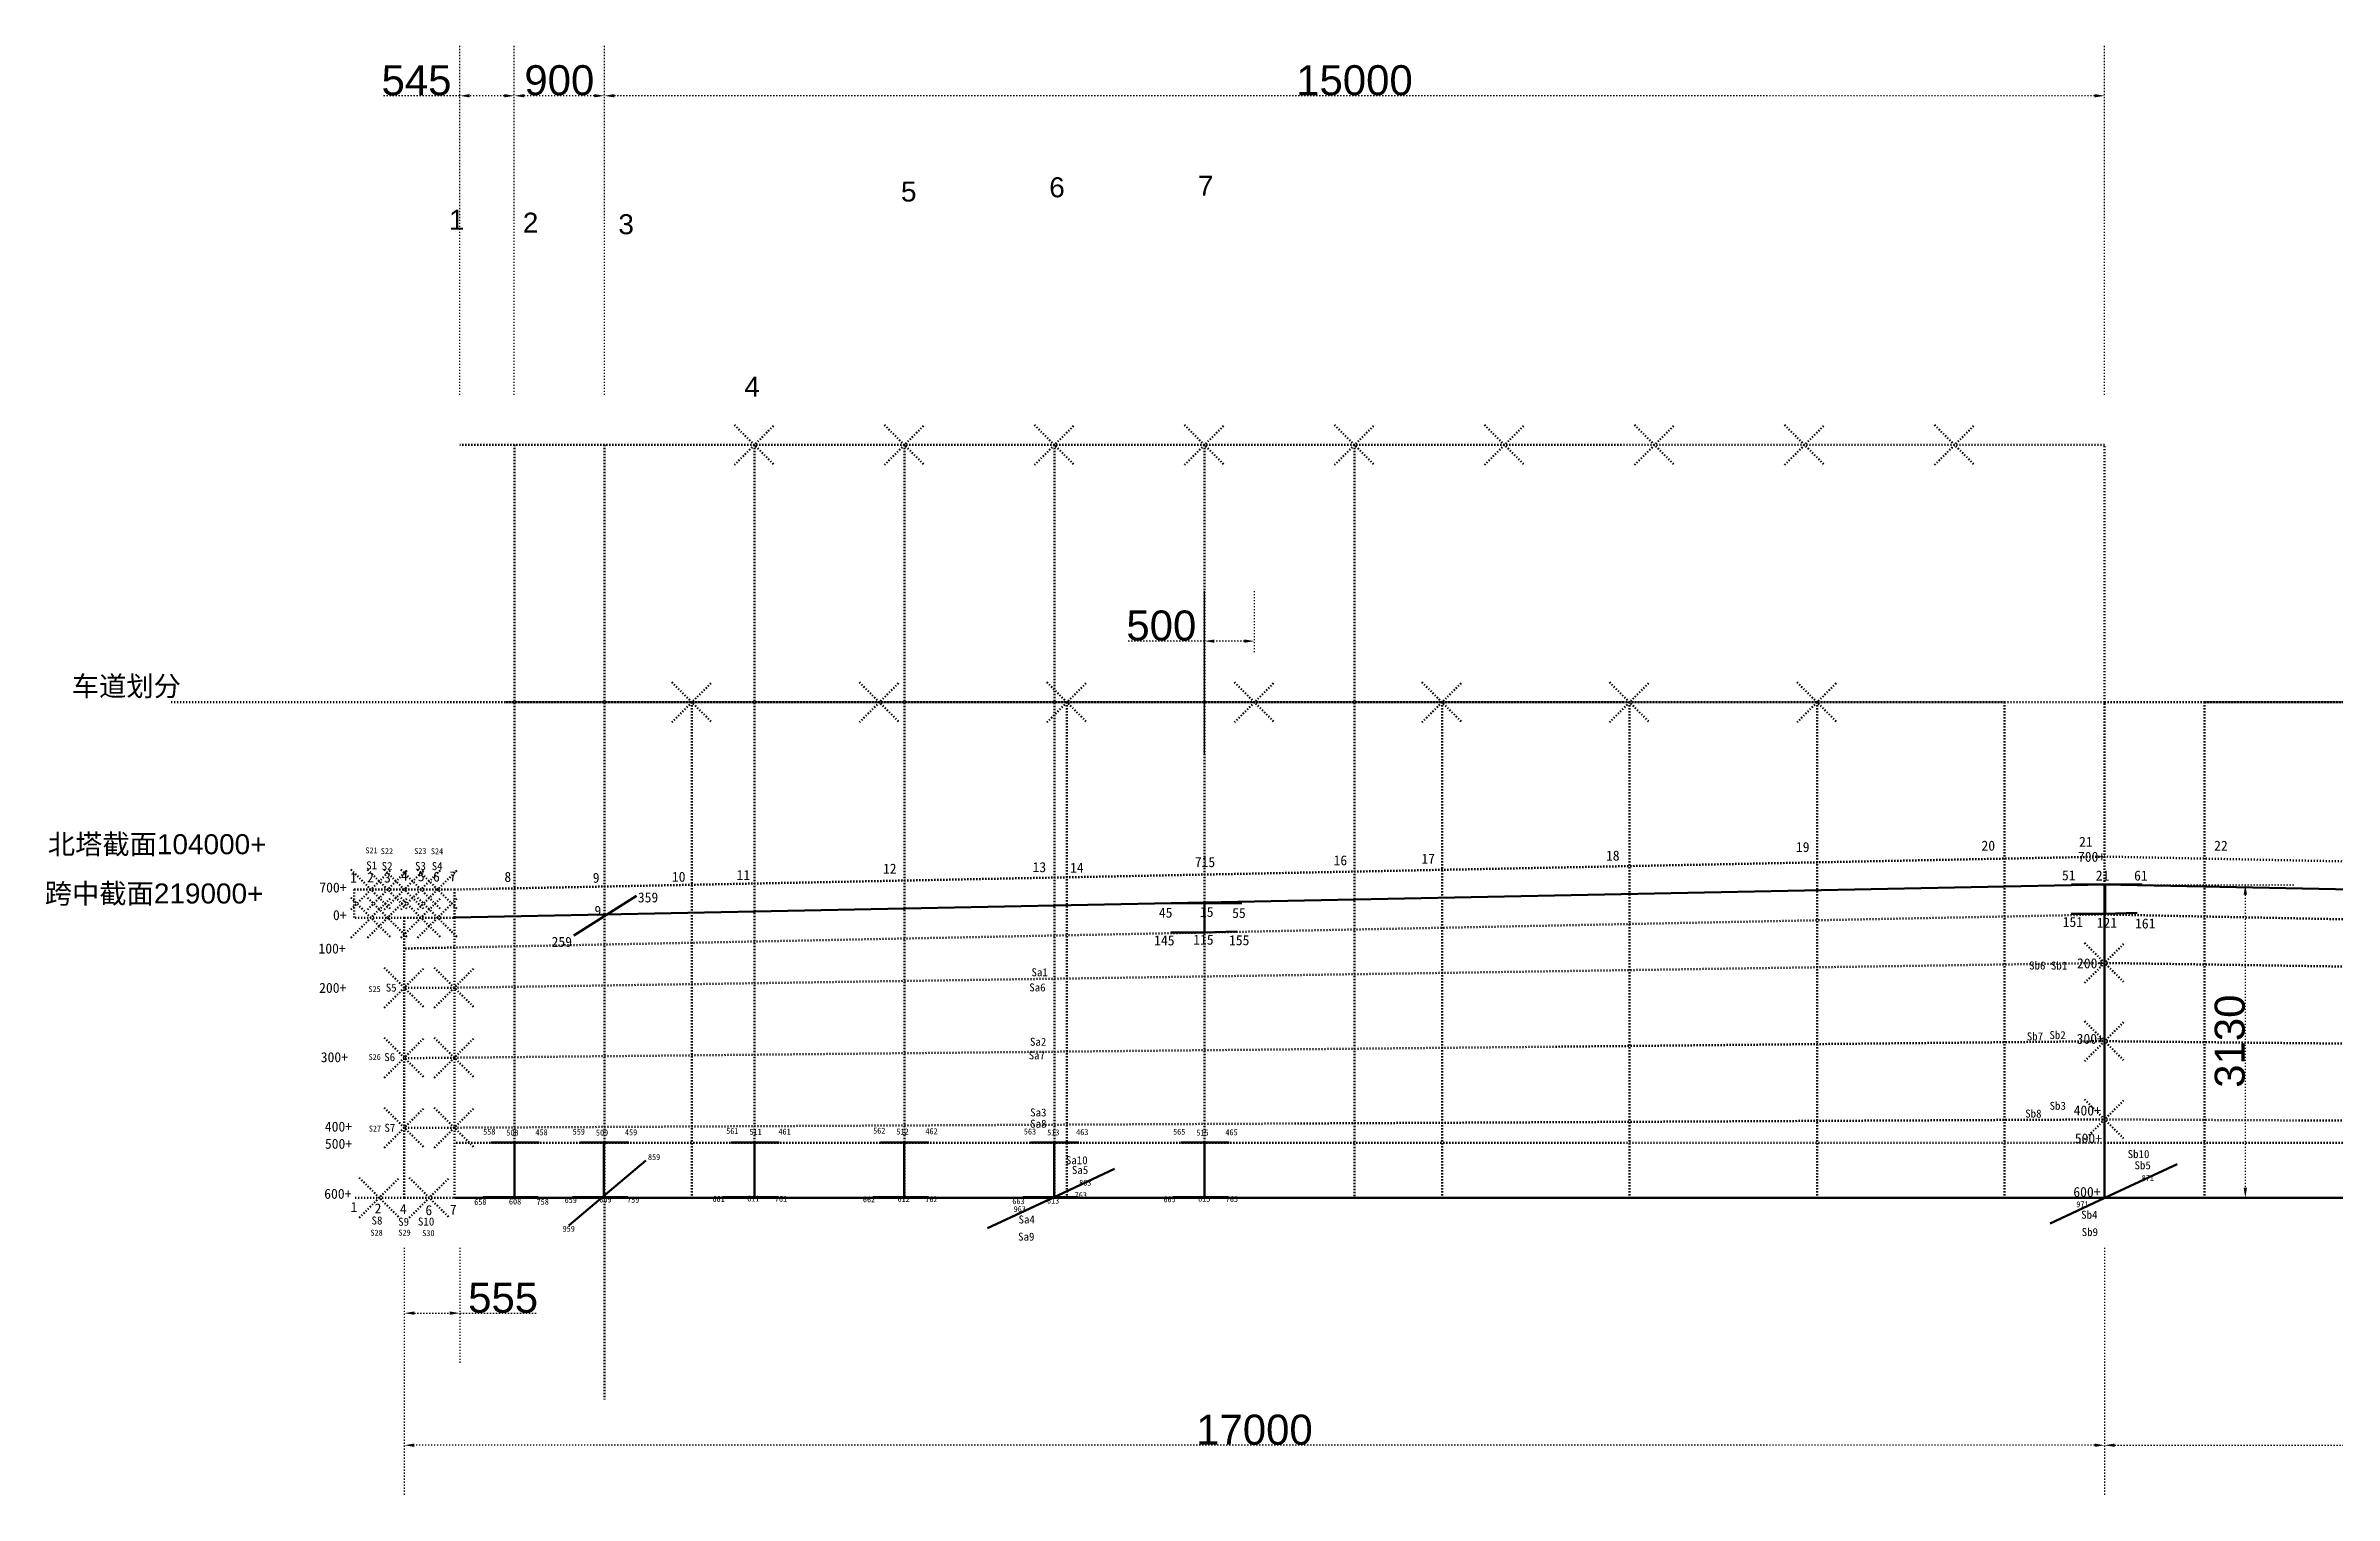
# Model space of a CAD drawing. Header units: millimetres. Extents: x -150378 to 490000, y -63094 to 58178.
# Drawn here: x -96063 to -73182, y -45556 to -31061 of the extents above; entities that cross this region are included whole.
import ezdxf

# ---------------------------------------------------------------- set-up
doc = ezdxf.new("R2010")
doc.units = ezdxf.units.MM
doc.header["$PDMODE"] = 3
doc.header["$PDSIZE"] = 200
doc.linetypes.add('ACAD_ISO03W100', pattern=[30, 12, -18])
doc.styles.get("Standard").update_dxf_attribs({"font": 'arial.ttf'})
doc.dimstyles.new('ISO-25', dxfattribs={"dimtxt": 300, "dimasz": 100, "dimexe": 500, "dimexo": 500, "dimtad": 1, "dimtxsty": 'Standard', "dimcen": 2.5, "dimadec": 0, "dimazin": 0, "dimtfac": 1, "dimtmove": 0, "dimatfit": 3, "dimfxl": 1, "dimarcsym": 0})

# ---------------------------------------------------------------- blocks, each defined once
blk = doc.blocks.new('*D300')
at = {"color": 0, "linetype": 'ACAD_ISO03W100', "lineweight": -2, "transparency": 16777216}
for p, q in [((-74978, -39450), (-73571, -39450)), ((-74071, -39550), (-74071, -42480)), ((-74978, -42580), (-73571, -42580))]:
    blk.add_line(p, q, dxfattribs=at)
at = {"color": 0, "linetype": 'ACAD_ISO03W100', "lineweight": 100, "transparency": 16777216}
for points in [[(-74088, -39550), (-74054, -39550), (-74071, -39450)], [(-74088, -42480), (-74054, -42480), (-74071, -42580)]]:
    blk.add_solid(points, dxfattribs=at)
at = {"layer": 'Defpoints', "color": 0, "linetype": 'ACAD_ISO03W100', "lineweight": 100, "transparency": 16777216}
for p in [(-75478, -39450), (-75478, -42580), (-74071, -42580)]:
    blk.add_point(p, dxfattribs=at)
at = {"color": 0, "linetype": 'ACAD_ISO03W100', "lineweight": 100, "transparency": 16777216, "insert": (-74225, -41015), "char_height": 300, "attachment_point": 5, "rotation": 90}
blk.add_mtext('3130', dxfattribs=at)
blk = doc.blocks.new('*D301')
at = {"color": 0, "linetype": 'ACAD_ISO03W100', "lineweight": -2, "transparency": 16777216}
for p, q in [((-92478, -43080), (-92478, -45556)), ((-75478, -43080), (-75478, -45556)), ((-75578, -45056), (-92378, -45056))]:
    blk.add_line(p, q, dxfattribs=at)
at = {"color": 0, "linetype": 'ACAD_ISO03W100', "lineweight": 100, "transparency": 16777216}
for points in [[(-92378, -45039), (-92378, -45072), (-92478, -45056)], [(-75578, -45039), (-75578, -45072), (-75478, -45056)]]:
    blk.add_solid(points, dxfattribs=at)
at = {"layer": 'Defpoints', "color": 0, "linetype": 'ACAD_ISO03W100', "lineweight": 100, "transparency": 16777216}
for p in [(-92478, -42580), (-75478, -42580), (-92478, -45056)]:
    blk.add_point(p, dxfattribs=at)
at = {"color": 0, "linetype": 'ACAD_ISO03W100', "lineweight": 100, "transparency": 16777216, "insert": (-83978, -44902), "char_height": 300, "attachment_point": 5}
blk.add_mtext('17000', dxfattribs=at)
blk = doc.blocks.new('*D302')
at = {"color": 0, "linetype": 'ACAD_ISO03W100', "lineweight": -2, "transparency": 16777216}
for p, q in [((-90478, -34553), (-90478, -31061)), ((-75478, -34553), (-75478, -31061)), ((-75578, -31561), (-90378, -31561))]:
    blk.add_line(p, q, dxfattribs=at)
at = {"color": 0, "linetype": 'ACAD_ISO03W100', "lineweight": 100, "transparency": 16777216}
for points in [[(-90378, -31544), (-90378, -31577), (-90478, -31561)], [(-75578, -31544), (-75578, -31577), (-75478, -31561)]]:
    blk.add_solid(points, dxfattribs=at)
at = {"layer": 'Defpoints', "color": 0, "linetype": 'ACAD_ISO03W100', "lineweight": 100, "transparency": 16777216}
for p in [(-90478, -31561), (-90478, -35053, 7350), (-75478, -35053, 7350)]:
    blk.add_point(p, dxfattribs=at)
at = {"color": 0, "linetype": 'ACAD_ISO03W100', "lineweight": 100, "transparency": 16777216, "insert": (-82978, -31407), "char_height": 300, "attachment_point": 5}
blk.add_mtext('15000', dxfattribs=at)
blk = doc.blocks.new('*D303')
at = {"color": 0, "linetype": 'ACAD_ISO03W100', "lineweight": -2, "transparency": 16777216}
for p, q in [((-91378, -34553), (-91378, -31061)), ((-90478, -34553), (-90478, -31061)), ((-90578, -31561), (-91278, -31561))]:
    blk.add_line(p, q, dxfattribs=at)
at = {"color": 0, "linetype": 'ACAD_ISO03W100', "lineweight": 100, "transparency": 16777216}
for points in [[(-91278, -31544), (-91278, -31577), (-91378, -31561)], [(-90578, -31544), (-90578, -31577), (-90478, -31561)]]:
    blk.add_solid(points, dxfattribs=at)
at = {"layer": 'Defpoints', "color": 0, "linetype": 'ACAD_ISO03W100', "lineweight": 100, "transparency": 16777216}
for p in [(-91378, -31561), (-91378, -35053, 7350), (-90478, -35053, 7350)]:
    blk.add_point(p, dxfattribs=at)
at = {"color": 0, "linetype": 'ACAD_ISO03W100', "lineweight": 100, "transparency": 16777216, "insert": (-90928, -31407), "char_height": 300, "attachment_point": 5}
blk.add_mtext('900', dxfattribs=at)
blk = doc.blocks.new('*D304')
at = {"color": 0, "linetype": 'ACAD_ISO03W100', "lineweight": -2, "transparency": 16777216}
for p, q in [((-91923, -34553), (-91923, -31061)), ((-91378, -34553), (-91378, -31061)), ((-91923, -31561), (-92689, -31561)), ((-91478, -31561), (-91823, -31561))]:
    blk.add_line(p, q, dxfattribs=at)
at = {"color": 0, "linetype": 'ACAD_ISO03W100', "lineweight": 100, "transparency": 16777216}
for points in [[(-91823, -31544), (-91823, -31577), (-91923, -31561)], [(-91478, -31544), (-91478, -31577), (-91378, -31561)]]:
    blk.add_solid(points, dxfattribs=at)
at = {"layer": 'Defpoints', "color": 0, "linetype": 'ACAD_ISO03W100', "lineweight": 100, "transparency": 16777216}
for p in [(-91923, -31561), (-91923, -35053, 7350), (-91378, -35053, 7350)]:
    blk.add_point(p, dxfattribs=at)
at = {"color": 0, "linetype": 'ACAD_ISO03W100', "lineweight": 100, "transparency": 16777216, "insert": (-92356, -31407), "char_height": 300, "attachment_point": 5}
blk.add_mtext('545', dxfattribs=at)
blk = doc.blocks.new('*D305')
at = {"color": 0, "linetype": 'ACAD_ISO03W100', "lineweight": -2, "transparency": 16777216}
for p, q in [((-92478, -43080), (-92478, -44235)), ((-91923, -43080), (-91923, -44235)), ((-92378, -43735), (-92023, -43735)), ((-91923, -43735), (-91156, -43735))]:
    blk.add_line(p, q, dxfattribs=at)
at = {"color": 0, "linetype": 'ACAD_ISO03W100', "lineweight": 100, "transparency": 16777216}
for points in [[(-92378, -43718), (-92378, -43751), (-92478, -43735)], [(-92023, -43718), (-92023, -43751), (-91923, -43735)]]:
    blk.add_solid(points, dxfattribs=at)
at = {"layer": 'Defpoints', "color": 0, "linetype": 'ACAD_ISO03W100', "lineweight": 100, "transparency": 16777216}
for p in [(-92478, -42580), (-91923, -42580), (-91923, -43735)]:
    blk.add_point(p, dxfattribs=at)
at = {"color": 0, "linetype": 'ACAD_ISO03W100', "lineweight": 100, "transparency": 16777216, "insert": (-91490, -43582), "char_height": 300, "attachment_point": 5}
blk.add_mtext('555', dxfattribs=at)
blk = doc.blocks.new('*D306')
at = {"color": 0, "linetype": 'ACAD_ISO03W100', "lineweight": -2, "transparency": 16777216}
for p, q in [((-84478, -38139), (-84478, -36514)), ((-83978, -37126), (-83978, -36514)), ((-84478, -37014), (-85241, -37014)), ((-84078, -37014), (-84378, -37014))]:
    blk.add_line(p, q, dxfattribs=at)
at = {"color": 0, "linetype": 'ACAD_ISO03W100', "lineweight": 100, "transparency": 16777216}
for points in [[(-84378, -36998), (-84378, -37031), (-84478, -37014)], [(-84078, -36998), (-84078, -37031), (-83978, -37014)]]:
    blk.add_solid(points, dxfattribs=at)
at = {"layer": 'Defpoints', "color": 0, "linetype": 'ACAD_ISO03W100', "lineweight": 100, "transparency": 16777216}
for p in [(-84478, -37014), (-83978, -37626), (-84478, -38639, 3848)]:
    blk.add_point(p, dxfattribs=at)
at = {"color": 0, "linetype": 'ACAD_ISO03W100', "lineweight": 100, "transparency": 16777216, "insert": (-84909, -36860), "char_height": 300, "attachment_point": 5}
blk.add_mtext('500', dxfattribs=at)
blk = doc.blocks.new('*D307')
at = {"color": 0, "linetype": 'ACAD_ISO03W100', "lineweight": -2, "transparency": 16777216}
for p, q in [((-75478, -43080), (-75478, -45556)), ((-58478, -43080), (-58478, -45556)), ((-75378, -45056), (-58578, -45056))]:
    blk.add_line(p, q, dxfattribs=at)
at = {"color": 0, "linetype": 'ACAD_ISO03W100', "lineweight": 100, "transparency": 16777216}
for points in [[(-75378, -45039), (-75378, -45072), (-75478, -45056)], [(-58578, -45039), (-58578, -45072), (-58478, -45056)]]:
    blk.add_solid(points, dxfattribs=at)
at = {"layer": 'Defpoints', "color": 0, "linetype": 'ACAD_ISO03W100', "lineweight": 100, "transparency": 16777216}
for p in [(-75478, -42580), (-58478, -42580), (-58478, -45056)]:
    blk.add_point(p, dxfattribs=at)
at = {"color": 0, "linetype": 'ACAD_ISO03W100', "lineweight": 100, "transparency": 16777216, "insert": (-66978, -44902), "char_height": 300, "attachment_point": 5}
blk.add_mtext('17000', dxfattribs=at)

msp = doc.modelspace()

# ---------------------------------------------------------------- linework, layer by layer
at = {"linetype": 'ACAD_ISO03W100', "lineweight": 100}
for p, q in [((-91377.752, -35053.033, 7349.842), (-91922.752, -35053.033, 7349.842)), ((-90477.752, -35053.033, 7349.842), (-91377.752, -35053.033, 7349.842)), ((-91377.752, -35053.033, 7349.842), (-91377.752, -42580.362)), ((-75477.752, -35053.033, 7349.842), (-90477.752, -35053.033, 7349.842)), ((-90477.752, -35053.033, 7349.842), (-90477.752, -44598.755, 7349.842)), ((-88977.752, -35053.033, 7349.842), (-88977.752, -42580.362)), ((-87477.752, -35053.033, 7349.842), (-87477.752, -42580.362)), ((-85977.752, -35053.033, 7349.842), (-85977.752, -42580.362)), ((-84477.752, -35053.033, 7349.842), (-84477.752, -42580.362)), ((-82977.752, -35053.033, 7349.842), (-82977.752, -42580.362)), ((-75477.752, -37626.283, 7349.842), (-75477.752, -35053.033, 7349.842)), ((-75477.752, -37626.283), (-94818.773, -37626.283)), ((-75477.752, -37626.283, 7349.842), (-94726.085, -37626.283, 7349.842)), ((-76477.752, -37626.283), (-91477.752, -37626.283)), ((-80227.752, -37626.283), (-80227.752, -42580.362)), ((-75477.752, -37626.283, 7349.842), (-76977.752, -37626.283, 7349.842)), ((-75477.752, -37626.283), (-76477.752, -37626.283)), ((-76477.752, -37626.283), (-76477.752, -42580.362)), ((-75477.752, -39450.362), (-75477.752, -37626.283)), ((-75477.752, -37626.283), (-75477.752, -37626.283, 7349.842)), ((-75477.752, -39450.362), (-75477.752, -37626.283)), ((-75477.752, -37626.283), (-56136.731, -37626.283)), ((-75477.752, -37626.283), (-74477.752, -37626.283)), ((-75477.752, -37626.283), (-75477.752, -37626.283, 7349.842)), ((-74477.752, -37626.283), (-74477.752, -42580.362)), ((-74477.752, -37626.283), (-59477.752, -37626.283)), ((-91977.752, -39498.362), (-75477.752, -39169.362)), ((-75477.752, -39449.362), (-75477.752, -39169.362)), ((-75477.752, -39449.362), (-75477.752, -39169.362)), ((-58977.752, -39498.362), (-75477.752, -39169.362)), ((-92977.752, -39499.362), (-91977.752, -39498.362)), ((-92977.752, -39779.362), (-92977.752, -39499.362)), ((-91977.752, -39778.362), (-91977.752, -39498.362)), ((-75477.752, -39449.362), (-75477.752, -39749.362)), ((-75477.752, -39449.362), (-75477.752, -39749.362)), ((-92477.752, -39780.362), (-92977.752, -39780.362)), ((-92477.752, -42580.362), (-92477.752, -39780.362)), ((-92477.752, -39780.362), (-91977.752, -39780.362)), ((-75477.752, -39748.362), (-91977.752, -40078.362)), ((-91977.752, -39780.362), (-91977.752, -42580.362)), ((-75477.752, -39748.362), (-58977.752, -40078.362)), ((-91977.752, -40078.362), (-92477.752, -40088.362)), ((-91977.752, -40480.362), (-75477.752, -40232.862)), ((-58977.752, -40480.362), (-75477.752, -40232.862)), ((-91977.752, -40480.362), (-92477.752, -40480.362)), ((-91977.752, -41180.362), (-92477.752, -41185.362)), ((-91977.752, -41180.362), (-75477.752, -41015.362)), ((-58977.752, -41180.362), (-75477.752, -41015.362)), ((-91977.752, -41880.362), (-75477.752, -41797.862)), ((-58977.752, -41880.362), (-75477.752, -41797.862)), ((-91977.752, -41880.362), (-92477.752, -41882.862)), ((-75477.752, -42030.362), (-91977.752, -42030.362)), ((-75477.752, -42580.362), (-75477.752, -42030.362)), ((-75477.752, -42580.362), (-75477.752, -42030.362)), ((-75477.752, -42030.362), (-58977.752, -42030.362)), ((-92477.752, -42580.362), (-92977.752, -42580.362)), ((-92477.752, -42580.362), (-91977.752, -42580.362))]:
    msp.add_line(p, q, dxfattribs=at)
at = {"color": 1, "linetype": 'ACAD_ISO03W100', "lineweight": 100}
for p, q in [((-89602.752, -37626.283), (-89602.752, -42580.362)), ((-85852.752, -37626.283), (-85852.752, -42580.362)), ((-82102.752, -37626.283), (-82102.752, -42580.362)), ((-78352.752, -37626.283), (-78352.752, -42580.362))]:
    msp.add_line(p, q, dxfattribs=at)
at = {"lineweight": 100}
for p, q in [((-75477.752, -39449.362), (-91977.752, -39779.362)), ((-75477.752, -39449.362), (-58977.752, -39779.362)), ((-75477.752, -39450.362), (-75477.752, -42580.362)), ((-75477.752, -39450.362), (-75477.752, -42580.362)), ((-75477.752, -42580.362), (-91977.752, -42580.362)), ((-85980.196, -42573.939), (-86648.132, -42886.179)), ((-75477.752, -42580.362), (-58977.752, -42580.362))]:
    msp.add_line(p, q, dxfattribs=at)
at = {"color": 1, "lineweight": 100}
for p, q in [((-90781.745, -39958.937), (-90157.033, -39562.899)), ((-75472.733, -39454.864), (-75472.733, -39742.739)), ((-84476.132, -39641.756), (-84476.132, -39929.631)), ((-75472.733, -39742.739), (-75810.555, -39742.739)), ((-75477.385, -39741.278), (-75152.548, -39731.276)), ((-84476.132, -39929.631), (-84813.954, -39929.631)), ((-84480.784, -39928.17), (-84155.947, -39918.168)), ((-91610.896, -42028.174), (-91129.661, -42028.174)), ((-91377.042, -42038.088), (-91377.042, -42573.939)), ((-90715.485, -42028.174), (-90234.251, -42028.174)), ((-90481.632, -42038.088), (-90481.632, -42573.939)), ((-89210.246, -42028.174), (-88729.012, -42028.174)), ((-88976.393, -42038.088), (-88976.393, -42573.939)), ((-87713.822, -42028.174), (-87232.587, -42028.174)), ((-87479.968, -42038.088), (-87479.968, -42573.939)), ((-86214.049, -42028.174), (-85732.815, -42028.174)), ((-85980.196, -42038.088), (-85980.196, -42573.939)), ((-84712.301, -42028.174), (-84231.067, -42028.174)), ((-84478.448, -42038.088), (-84478.448, -42573.939)), ((-90833.165, -42858.81), (-90064.347, -42206.868)), ((-91690.841, -42574.712), (-91138.477, -42574.712)), ((-90795.431, -42574.712), (-90243.067, -42574.712)), ((-89290.192, -42574.712), (-88737.828, -42574.712)), ((-87793.767, -42574.712), (-87241.403, -42574.712)), ((-86293.995, -42574.712), (-85741.631, -42574.712)), ((-84792.247, -42574.712), (-84239.883, -42574.712))]:
    msp.add_line(p, q, dxfattribs=at)
at = {"color": 1, "lineweight": 211}
for p, q in [((-75807.781, -39448.912), (-75101.387, -39448.912)), ((-84811.18, -39635.804), (-84104.786, -39635.804))]:
    msp.add_line(p, q, dxfattribs=at)
at = {"color": 3, "lineweight": 100}
for p, q in [((-85993.938, -42580.362), (-85376.01, -42291.499)), ((-75369.477, -42532.942), (-74751.549, -42244.079)), ((-76023.672, -42838.759), (-75369.477, -42532.942)), ((-86648.132, -42886.179), (-85993.938, -42580.362))]:
    msp.add_line(p, q, dxfattribs=at)
at = {"linetype": 'ACAD_ISO03W100', "lineweight": 100}
for p in [(-88977.752, -35053.033, 7349.842), (-87477.752, -35053.033, 7349.842), (-85977.752, -35053.033, 7349.842), (-84477.752, -35053.033, 7349.842), (-82977.752, -35053.033, 7349.842), (-81477.752, -35053.033, 7349.842), (-79977.752, -35053.033, 7349.842), (-78477.752, -35053.033, 7349.842), (-76977.752, -35053.033, 7349.842), (-89602.752, -37626.283), (-87727.752, -37626.283), (-87727.752, -37626.283), (-87727.752, -37626.283), (-87727.752, -37626.283), (-85852.752, -37626.283), (-83977.752, -37626.283), (-83977.752, -37626.283), (-83977.752, -37626.283), (-83977.752, -37626.283), (-82102.752, -37626.283), (-80227.752, -37626.283), (-80227.752, -37626.283), (-80227.752, -37626.283), (-80227.752, -37626.283), (-78352.752, -37626.283), (-92811.085, -39499.196), (-92644.418, -39499.029), (-92477.752, -39498.862), (-92311.085, -39498.696), (-92144.418, -39498.529), (-92811.085, -39780.362), (-92644.418, -39780.362), (-92311.085, -39780.362), (-92144.418, -39780.362), (-75477.752, -40232.862), (-75477.752, -40232.862), (-92477.752, -40480.362), (-91977.752, -40480.362), (-75477.752, -41015.362), (-75477.752, -41015.362), (-92477.752, -41180.362), (-91977.752, -41180.362), (-75477.752, -41797.862), (-75477.752, -41797.862), (-92477.752, -41880.362), (-91977.752, -41880.362), (-92727.752, -42580.362), (-92227.752, -42580.362)]:
    msp.add_point(p, dxfattribs=at)

# ---------------------------------------------------------------- texts
for s, width, insert, char_height, attachment_point in [('5', 1034.48869, (-87356.842, -32418.463), 200, 3), ('6', 1034.48869, (-85874.501, -32375.905), 200, 3), ('7', 1034.48869, (-84388.146, -32361.279), 200, 3), ('1', 1034.48869, (-91875.955, -32700.444), 200, 3), ('2', 1034.48869, (-91137.45, -32729.566), 200, 3), ('3', 1034.48869, (-90182.371, -32745.356), 200, 3), ('4', 1034.48869, (-88922.621, -34368.82, 7349.842), 200, 3), ('{\\fSimSun|b0|i0|c134|p2;车道划分}', 1705.71516, (-94711.561, -37364.286), 200, 3), ('{\\fSimSun|b0|i0|c134|p2;\\C3;北塔截面\\fArial|b0|i0|c0|p34;104000+}', 2569.23695, (-93856.1, -38945.604), 200, 3), ('{\\fSimSun|b0|i0|c134|p2;\\C6;S21}', 462.01375, (-92744.673, -39077.184), 60, 3), ('{\\fSimSun|b0|i0|c134|p2;18}', 462.01375, (-80327.411, -39109.278), 100, 3), ('{\\fSimSun|b0|i0|c134|p2;19}', 462.01375, (-78428.428, -39023.436), 100, 3), ('{\\fSimSun|b0|i0|c134|p2;20}', 462.01375, (-76572.822, -39009.727), 100, 3), ('{\\fSimSun|b0|i0|c134|p2;700+}', 462.01375, (-75744.222, -39120.92), 100, 1), ('{\\fSimSun|b0|i0|c134|p2;21}', 462.01375, (-75597.184, -38971.242), 100, 3), ('{\\fSimSun|b0|i0|c134|p2;22}', 462.01375, (-74382.681, -39009.727), 100, 1), ('{\\fSimSun|b0|i0|c134|p2;1}', 462.01375, (-92952.546, -39330.253), 100, 3), ('{\\fSimSun|b0|i0|c134|p2;\\C3;S1}', 462.01375, (-92750, -39216.226), 80, 3), ('{\\fSimSun|b0|i0|c134|p2;2}', 462.01375, (-92782.611, -39327.167), 100, 3), ('{\\fSimSun|b0|i0|c134|p2;\\C3;S2}', 462.01375, (-92595.621, -39223.501), 80, 3), ('{\\fSimSun|b0|i0|c134|p2;3}', 462.01375, (-92612.767, -39328.709), 100, 3), ('{\\fSimSun|b0|i0|c134|p2;4}', 462.01375, (-92442.871, -39310.11), 100, 3), ('{\\fSimSun|b0|i0|c134|p2;\\C3;S3}', 462.01375, (-92261.855, -39222.654), 80, 3), ('{\\fSimSun|b0|i0|c134|p2;5}', 462.01375, (-92274.866, -39315.74), 100, 3), ('{\\fSimSun|b0|i0|c134|p2;\\C3;S4}', 462.01375, (-92094.966, -39224.562), 80, 3), ('{\\fSimSun|b0|i0|c134|p2;6}', 462.01375, (-92122.494, -39319.39), 100, 3), ('{\\fSimSun|b0|i0|c134|p2;7}', 462.01375, (-91958.417, -39316.956), 100, 3), ('{\\fSimSun|b0|i0|c134|p2;8}', 462.01375, (-91409.321, -39322.081), 100, 3), ('{\\fSimSun|b0|i0|c134|p2;9}', 462.01375, (-90525.834, -39331.065), 100, 3), ('{\\fSimSun|b0|i0|c134|p2;10}', 462.01375, (-89666.611, -39320.886), 100, 3), ('{\\fSimSun|b0|i0|c134|p2;11}', 462.01375, (-89020.281, -39303.248), 100, 3), ('{\\fSimSun|b0|i0|c134|p2;12}', 462.01375, (-87556.284, -39239.814), 100, 3), ('{\\fSimSun|b0|i0|c134|p2;13}', 462.01375, (-86060.31, -39224.694), 100, 3), ('{\\fSimSun|b0|i0|c134|p2;14}', 462.01375, (-85685.857, -39231.187), 100, 3), ('{\\fSimSun|b0|i0|c134|p2;715}', 462.01375, (-84370.367, -39174.26), 100, 3), ('{\\fSimSun|b0|i0|c134|p2;16}', 462.01375, (-83050.706, -39156.633), 100, 3), ('{\\fSimSun|b0|i0|c134|p2;17}', 462.01375, (-82173.248, -39140.127), 100, 3), ('{\\fSimSun|b0|i0|c134|p2;51}', 462.01375, (-75903.913, -39306.152), 100, 1), ('{\\fSimSun|b0|i0|c134|p2;21}', 462.01375, (-75566.315, -39308.577), 100, 1), ('{\\fSimSun|b0|i0|c134|p2;61}', 462.01375, (-75182.878, -39308.68), 100, 1), ('{\\fSimSun|b0|i0|c134|p2;\\C6;跨中截面\\fArial|b0|i0|c0|p34;219000+}', 2569.23695, (-93886.785, -39438.149), 200, 3), ('{\\fSimSun|b0|i0|c134|p2;700+}', 462.01375, (-93055.263, -39428.084), 100, 3), ('{\\fSimSun|b0|i0|c134|p2;359}', 462.01375, (-89939.163, -39527.317), 100, 3), ('{\\fSimSun|b0|i0|c134|p2;0+}', 462.01375, (-93054.961, -39704.058), 100, 3), ('{\\fSimSun|b0|i0|c134|p2;9}', 462.01375, (-90509.147, -39660.488), 100, 3), ('{\\fSimSun|b0|i0|c134|p2;45}', 462.01375, (-84797.489, -39679.445), 100, 3), ('{\\fSimSun|b0|i0|c134|p2;15}', 462.01375, (-84387.199, -39672.134), 100, 3), ('{\\fSimSun|b0|i0|c134|p2;55}', 462.01375, (-84064.904, -39682.956), 100, 3), ('{\\fSimSun|b0|i0|c134|p2;151}', 462.01375, (-75897.404, -39772.397), 100, 1), ('{\\fSimSun|b0|i0|c134|p2;121}', 462.01375, (-75557.165, -39780.16), 100, 1), ('{\\fSimSun|b0|i0|c134|p2;161}', 462.01375, (-75173.785, -39787.988), 100, 1), ('{\\fSimSun|b0|i0|c134|p2;100+}', 462.01375, (-93063.804, -40038.536), 100, 3), ('{\\fSimSun|b0|i0|c134|p2;259}', 462.01375, (-90801.443, -39971.59), 100, 3), ('{\\fSimSun|b0|i0|c134|p2;145}', 462.01375, (-84776.807, -39957.125), 100, 3), ('{\\fSimSun|b0|i0|c134|p2;115}', 462.01375, (-84386.307, -39950.132), 100, 3), ('{\\fSimSun|b0|i0|c134|p2;155}', 462.01375, (-84028.231, -39955.226), 100, 3), ('{\\fSimSun|b0|i0|c134|p2;\\C6;Sb6}', 462.01375, (-76069.853, -40218.345), 80, 3), ('{\\fSimSun|b0|i0|c134|p2;\\C3;Sb1}', 462.01375, (-75851.253, -40219.167), 80, 3), ('{\\fSimSun|b0|i0|c134|p2;200+}', 462.01375, (-75753.918, -40186.328), 100, 1), ('{\\fSimSun|b0|i0|c134|p2;200+}', 462.01375, (-93057.318, -40431.62), 100, 3), ('{\\fSimSun|b0|i0|c134|p2;\\C3;S5}', 462.01375, (-92554.582, -40439.447), 80, 3), ('{\\fSimSun|b0|i0|c134|p2;\\C6;Sa6}', 462.01375, (-86066.101, -40437.308), 80, 3), ('{\\fSimSun|b0|i0|c134|p2;\\C3;Sa1}', 462.01375, (-86043.967, -40285.912), 80, 3), ('{\\fSimSun|b0|i0|c134|p2;\\C6;Sb7}', 462.01375, (-76092.707, -40927.282), 80, 3), ('{\\fSimSun|b0|i0|c134|p2;\\C3;Sb2}', 462.01375, (-75866.238, -40914.179), 80, 3), ('{\\fSimSun|b0|i0|c134|p2;300+}', 462.01375, (-75757.296, -40941.144), 100, 1), ('{\\fSimSun|b0|i0|c134|p2;300+}', 462.01375, (-93041.22, -41125.325), 100, 3), ('{\\fSimSun|b0|i0|c134|p2;\\C3;S6}', 462.01375, (-92569.567, -41134.46), 80, 3), ('{\\fSimSun|b0|i0|c134|p2;\\C6;Sa7}', 462.01375, (-86072.389, -41116.649), 80, 3), ('{\\fSimSun|b0|i0|c134|p2;\\C3;Sa2}', 462.01375, (-86058.952, -40980.925), 80, 3), ('{\\fSimSun|b0|i0|c134|p2;\\C3;Sb3}', 462.01375, (-75864.445, -41621.063, -262.983), 80, 3), ('{\\fSimSun|b0|i0|c134|p2;400+}', 462.01375, (-93000.295, -41819.257), 100, 3), ('{\\fSimSun|b0|i0|c134|p2;\\C3;S7}', 462.01375, (-92567.774, -41841.344), 80, 3), ('{\\fSimSun|b0|i0|c134|p2;\\C3;Sa3}', 462.01375, (-86057.159, -41687.808), 80, 3), ('{\\fSimSun|b0|i0|c134|p2;\\C6;Sa8}', 462.01375, (-86056.865, -41800.672), 80, 3), ('{\\fSimSun|b0|i0|c134|p2;\\C6;Sb8}', 462.01375, (-76108.15, -41699.287), 80, 3), ('{\\fSimSun|b0|i0|c134|p2;400+}', 462.01375, (-75787.236, -41657.74), 100, 1), ('{\\fSimSun|b0|i0|c134|p2;500+}', 462.01375, (-92999.621, -41990.904), 100, 3), ('{\\fSimSun|b0|i0|c134|p2;558}', 462.01375, (-91567.463, -41890.161, -135.919), 60, 3), ('{\\fSimSun|b0|i0|c134|p2;508}', 462.01375, (-91334.766, -41898.929, -135.919), 60, 3), ('{\\fSimSun|b0|i0|c134|p2;458}', 462.01375, (-91044.836, -41896.036, -135.919), 60, 3), ('{\\fSimSun|b0|i0|c134|p2;559}', 462.01375, (-90672.053, -41890.161, -135.919), 60, 3), ('{\\fSimSun|b0|i0|c134|p2;509}', 462.01375, (-90439.356, -41898.929, -135.919), 60, 3), ('{\\fSimSun|b0|i0|c134|p2;459}', 462.01375, (-90149.426, -41896.036, -135.919), 60, 3), ('{\\fSimSun|b0|i0|c134|p2;561}', 462.01375, (-89136.956, -41883.591, -135.919), 60, 3), ('{\\fSimSun|b0|i0|c134|p2;511}', 462.01375, (-88904.26, -41892.36, -135.919), 60, 3), ('{\\fSimSun|b0|i0|c134|p2;461}', 462.01375, (-88614.33, -41889.467, -135.919), 60, 3), ('{\\fSimSun|b0|i0|c134|p2;562}', 462.01375, (-87667.951, -41879.874, -135.919), 60, 3), ('{\\fSimSun|b0|i0|c134|p2;512}', 462.01375, (-87435.254, -41888.643, -135.919), 60, 3), ('{\\fSimSun|b0|i0|c134|p2;462}', 462.01375, (-87145.324, -41885.749, -135.919), 60, 3), ('{\\fSimSun|b0|i0|c134|p2;563}', 462.01375, (-86160.879, -41888.266, -135.919), 60, 3), ('{\\fSimSun|b0|i0|c134|p2;513}', 462.01375, (-85928.182, -41897.035, -135.919), 60, 3), ('{\\fSimSun|b0|i0|c134|p2;463}', 462.01375, (-85638.252, -41894.142, -135.919), 60, 3), ('{\\fSimSun|b0|i0|c134|p2;565}', 462.01375, (-84668.869, -41890.161, -135.919), 60, 3), ('{\\fSimSun|b0|i0|c134|p2;515}', 462.01375, (-84436.172, -41898.929, -135.919), 60, 3), ('{\\fSimSun|b0|i0|c134|p2;465}', 462.01375, (-84146.242, -41896.036, -135.919), 60, 3), ('{\\fSimSun|b0|i0|c134|p2;500+}', 462.01375, (-75775.943, -41936.662), 100, 1), ('{\\fSimSun|b0|i0|c134|p2;859}', 462.01375, (-89919.262, -42143.625, -135.919), 60, 3), ('{\\fSimSun|b0|i0|c134|p2;\\C6;Sa10}', 462.01375, (-85645.504, -42165.329), 80, 3), ('{\\fSimSun|b0|i0|c134|p2;\\C3;Sa5}', 462.01375, (-85639.79, -42263.46), 80, 3), ('{\\fSimSun|b0|i0|c134|p2;\\C6;Sb10}', 462.01375, (-75029.871, -42104.162), 80, 3), ('{\\fSimSun|b0|i0|c134|p2;\\C3;Sb5}', 462.01375, (-75015.33, -42216.04), 80, 3), ('{\\fSimSun|b0|i0|c134|p2;600+}', 462.01375, (-93006.555, -42491.037), 100, 3), ('{\\fSimSun|b0|i0|c134|p2;763}', 462.01375, (-85652.81, -42524.29, -135.919), 60, 3), ('{\\fSimSun|b0|i0|c134|p2;\\C5;863}', 462.01375, (-85608.71, -42400.28), 60, 3), ('{\\fSimSun|b0|i0|c134|p2;600+}', 462.01375, (-75790.462, -42472.721), 100, 1), ('{\\fSimSun|b0|i0|c134|p2;\\C5;871}', 462.01375, (-74984.25, -42352.86), 60, 3), ('{\\fSimSun|b0|i0|c134|p2;1}', 462.01375, (-92947.065, -42622.771), 100, 3), ('{\\fSimSun|b0|i0|c134|p2;\\C3;S8}', 462.01375, (-92696.672, -42768.267), 80, 3), ('{\\fSimSun|b0|i0|c134|p2;2}', 462.01375, (-92707.144, -42637.938), 100, 3), ('{\\fSimSun|b0|i0|c134|p2;\\C3;S9}', 462.01375, (-92430.184, -42780.844), 80, 3), ('{\\fSimSun|b0|i0|c134|p2;4}', 462.01375, (-92454.162, -42644.057), 100, 3), ('{\\fSimSun|b0|i0|c134|p2;\\C3;S10}', 462.01375, (-92177.982, -42778.732), 80, 3), ('{\\fSimSun|b0|i0|c134|p2;6}', 462.01375, (-92198.987, -42654.677), 100, 3), ('{\\fSimSun|b0|i0|c134|p2;7}', 462.01375, (-91954.757, -42649.55), 100, 3), ('{\\fSimSun|b0|i0|c134|p2;658}', 462.01375, (-91656.267, -42592.504, -135.919), 60, 3), ('{\\fSimSun|b0|i0|c134|p2;608}', 462.01375, (-91309.445, -42588.088, -135.919), 60, 3), ('{\\fSimSun|b0|i0|c134|p2;758}', 462.01375, (-91032.621, -42590.922, -135.919), 60, 3), ('{\\fSimSun|b0|i0|c134|p2;659}', 462.01375, (-90752.063, -42572.754, -135.919), 60, 3), ('{\\fSimSun|b0|i0|c134|p2;609}', 462.01375, (-90405.241, -42568.339, -135.919), 60, 3), ('{\\fSimSun|b0|i0|c134|p2;759}', 462.01375, (-90128.417, -42571.173, -135.919), 60, 3), ('{\\fSimSun|b0|i0|c134|p2;661}', 462.01375, (-89274.019, -42562.649, -135.919), 60, 3), ('{\\fSimSun|b0|i0|c134|p2;611}', 462.01375, (-88927.197, -42558.233, -135.919), 60, 3), ('{\\fSimSun|b0|i0|c134|p2;761}', 462.01375, (-88650.373, -42561.067, -135.919), 60, 3), ('{\\fSimSun|b0|i0|c134|p2;662}', 462.01375, (-87770.275, -42566.518, -135.919), 60, 3), ('{\\fSimSun|b0|i0|c134|p2;612}', 462.01375, (-87423.453, -42562.102, -135.919), 60, 3), ('{\\fSimSun|b0|i0|c134|p2;762}', 462.01375, (-87146.629, -42564.936, -135.919), 60, 3), ('{\\fSimSun|b0|i0|c134|p2;663}', 462.01375, (-86276.457, -42584.775, 118.995), 60, 3), ('{\\fSimSun|b0|i0|c134|p2;\\C5;963}', 462.01375, (-86263.32, -42663.89, -135.919), 60, 3), ('{\\fSimSun|b0|i0|c134|p2;\\C3;Sa4}', 462.01375, (-86173.063, -42758.082, -174.129), 80, 3), ('{\\fSimSun|b0|i0|c134|p2;613}', 462.01375, (-85929.634, -42580.359, -135.919), 60, 3), ('{\\fSimSun|b0|i0|c134|p2;665}', 462.01375, (-84765.56, -42565.215, -135.919), 60, 3), ('{\\fSimSun|b0|i0|c134|p2;615}', 462.01375, (-84418.737, -42560.8, -135.919), 60, 3), ('{\\fSimSun|b0|i0|c134|p2;765}', 462.01375, (-84141.914, -42563.634, -135.919), 60, 3), ('{\\fSimSun|b0|i0|c134|p2;\\C5;971}', 462.01375, (-75638.86, -42616.47, -135.919), 60, 3), ('{\\fSimSun|b0|i0|c134|p2;\\C3;Sb4}', 462.01375, (-75548.602, -42710.662, -174.129), 80, 3), ('{\\fSimSun|b0|i0|c134|p2;959}', 462.01375, (-90772.592, -42860.586, -135.919), 60, 3), ('{\\fSimSun|b0|i0|c134|p2;\\C6;Sa9}', 462.01375, (-86177.834, -42929.992), 80, 3), ('{\\fSimSun|b0|i0|c134|p2;\\C6;Sb9}', 462.01375, (-75544.124, -42883.679), 80, 3)]:
    msp.add_mtext_dynamic_manual_height_columns(s, width=width, gutter_width=12.5, heights=[0], dxfattribs=dict(at, insert=insert, char_height=char_height, attachment_point=attachment_point))
at = {"color": 6, "linetype": 'ACAD_ISO03W100', "lineweight": 100, "char_height": 60, "attachment_point": 3}
for s, insert in [('{\\fSimSun|b0|i0|c134|p2;S22}', (-92590.293, -39084.459)), ('{\\fSimSun|b0|i0|c134|p2;S23}', (-92256.528, -39083.612)), ('{\\fSimSun|b0|i0|c134|p2;S24}', (-92089.638, -39085.519)), ('{\\fSimSun|b0|i0|c134|p2;S25}', (-92714.142, -40463.791)), ('{\\fSimSun|b0|i0|c134|p2;S26}', (-92712.418, -41143.41)), ('{\\fSimSun|b0|i0|c134|p2;S27}', (-92710.602, -41859.519)), ('{\\fSimSun|b0|i0|c134|p2;S28}', (-92693.75, -42900.297)), ('{\\fSimSun|b0|i0|c134|p2;S29}', (-92414.195, -42899.588)), ('{\\fSimSun|b0|i0|c134|p2;S30}', (-92176.144, -42904.705))]:
    msp.add_mtext_dynamic_manual_height_columns(s, width=462.01375, gutter_width=12.5, heights=[0], dxfattribs=dict(at, insert=insert))

# ---------------------------------------------------------------- dimensions: what is measured, and where the dimension line sits
at = {"linetype": 'ACAD_ISO03W100', "lineweight": 100}
for base, p1, p2, picture, middle in [((-91922.752, -31560.551), (-91377.752, -35053.033, 7349.842), (-91922.752, -35053.033, 7349.842), '*D304', (-92355.914, -31407.368)), ((-91377.752, -31560.551), (-90477.752, -35053.033, 7349.842), (-91377.752, -35053.033, 7349.842), '*D303', (-90927.752, -31406.754)), ((-90477.752, -31560.551), (-75477.752, -35053.033, 7349.842), (-90477.752, -35053.033, 7349.842), '*D302', (-82977.752, -31406.754)), ((-84477.752, -37014.256), (-83977.752, -37626.283), (-84477.752, -38638.959, 3848.469), '*D306', (-84909.277, -36860.459)), ((-92477.752, -45055.771), (-75477.752, -42580.362), (-92477.752, -42580.362), '*D301', (-83977.752, -44901.974)), ((-91922.752, -43734.7), (-92477.752, -42580.362), (-91922.752, -42580.362), '*D305', (-91489.589, -43581.517))]:
    dim = msp.add_linear_dim(base=base, p1=p1, p2=p2, dimstyle='ISO-25', dxfattribs=at)
    dim.commit()
    dim.dimension.update_dxf_attribs({"geometry": picture, "text_midpoint": middle})
for base, p1, p2, angle, picture, middle in [((-74070.902, -42580.362), (-75477.752, -39450.362), (-75477.752, -42580.362), 90, '*D300', (-74224.801, -41015.362)), ((-58477.752, -45055.771), (-75477.752, -42580.362), (-58477.752, -42580.362), 180, '*D307', (-66977.752, -44901.974))]:
    dim = msp.add_linear_dim(base=base, p1=p1, p2=p2, angle=angle, dimstyle='ISO-25', dxfattribs=at)
    dim.commit()
    dim.dimension.update_dxf_attribs({"geometry": picture, "text_midpoint": middle})

doc.saveas('drawing.dxf')
